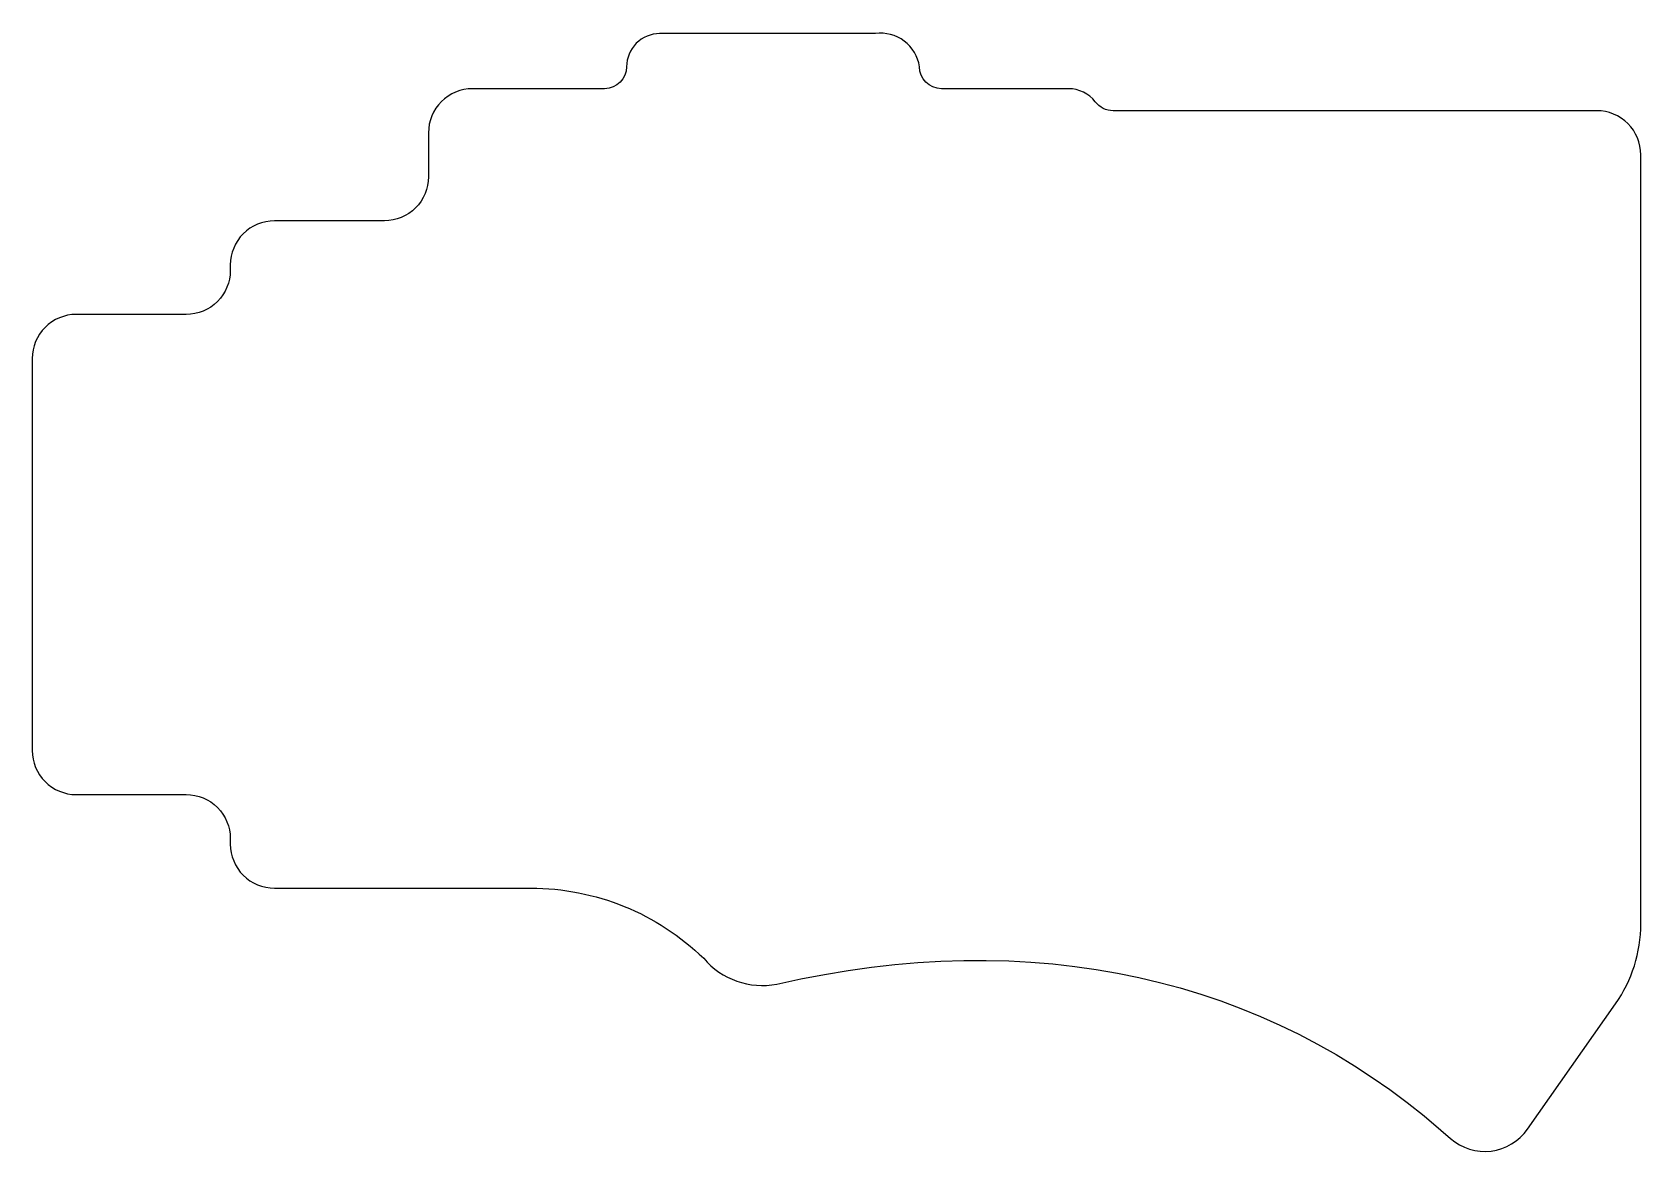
# Model space of a CAD drawing. Header units: millimetres. Extents: x 0 to 146, y 0 to 102.
import ezdxf

# ---------------------------------------------------------------- set-up
doc = ezdxf.new("R2010")
doc.units = ezdxf.units.MM
doc.layers.add('Layer_1', color=7, linetype='CONTINUOUS')

msp = doc.modelspace()

# ---------------------------------------------------------------- linework, layer by layer
at = {"layer": 'Layer_1', "color": 7}
for points in [[(76.60157, 101.509823), (57.000778, 101.509823)], [(52.000787, 96.509822), (40.000005, 96.509822)], [(94.147253, 96.509822), (82.600791, 96.509822)], [(96.577263, 95.312985), (96.576533, 95.313932)], [(142.132829, 94.509822), (98.208773, 94.509822)], [(36.000005, 92.509822), (36.000005, 88.509821)], [(146.13283, 20.675773), (146.13283, 90.509821)], [(32.000004, 84.509821), (22.000006, 84.509821)], [(18.000005, 80.50982), (18.000005, 80.00982)], [(14.000005, 76.009819), (4.000004, 76.009819)], [(0.000003, 72.009819), (0.000003, 36.408255)], [(4.000004, 32.408254), (14.000005, 32.408254)], [(18.000005, 28.408254), (18.000005, 27.908254)], [(22.000006, 23.908253), (45.305866, 23.908253)], [(61.003188, 17.537582), (61.005188, 17.535582)], [(135.840399, 2.01672), (143.83432, 13.402112)], [(127.958998, 1.93945), (128.844958, 1.16718)]]:
    msp.add_lwpolyline(points, dxfattribs=at)
msp.add_lwpolyline([(53.999997, 98.509042)], close=True, dxfattribs=at)
for points in [[(57.000778, 101.509823), (56.204921, 101.509823), (55.441661, 101.19367), (54.878906, 100.630915)], [(79.223053, 100.83786), (78.472907, 101.400615), (77.529932, 101.642328), (76.60157, 101.509823)], [(80.601571, 98.509042), (80.469066, 99.437404), (79.973198, 100.275104), (79.223053, 100.83786)], [(54.878906, 100.630915), (54.31615, 100.068159), (53.999997, 99.304899), (53.999997, 98.509042)], [(54.000007, 98.509042), (54.000007, 97.404904), (53.104926, 96.509822), (52.000787, 96.509822)], [(82.600791, 96.509822), (81.496652, 96.509822), (80.601571, 97.404904), (80.601571, 98.509042)], [(40.000005, 96.509822), (38.939139, 96.509822), (37.921724, 96.088395), (37.171578, 95.338249)], [(96.576533, 95.313932), (95.996263, 96.067985), (95.09873, 96.509824), (94.147253, 96.509822)], [(37.171578, 95.338249), (36.421432, 94.588104), (36.000005, 93.570688), (36.000005, 92.509822)], [(98.208773, 94.509822), (97.569759, 94.509821), (96.966974, 94.806561), (96.577263, 95.312985)], [(144.961257, 93.338249), (144.211111, 94.088395), (143.193696, 94.509822), (142.132829, 94.509822)], [(146.13283, 90.509821), (146.13283, 91.570687), (145.711403, 92.588103), (144.961257, 93.338249)], [(36.000005, 88.509821), (36.000005, 87.448955), (35.578578, 86.431539), (34.828432, 85.681394)], [(34.828432, 85.681394), (34.078286, 84.931248), (33.06087, 84.509821), (32.000004, 84.509821)], [(19.171578, 83.338248), (18.421433, 82.588102), (18.000005, 81.570686), (18.000005, 80.50982)], [(22.000006, 84.509821), (20.93914, 84.509821), (19.921724, 84.088393), (19.171578, 83.338248)], [(18.000005, 80.00982), (18.000005, 78.948954), (17.578578, 77.931538), (16.828432, 77.181392)], [(4.000004, 76.009819), (2.939137, 76.009819), (1.921722, 75.588392), (1.171576, 74.838246)], [(16.828432, 77.181392), (16.078287, 76.431247), (15.060871, 76.009819), (14.000005, 76.009819)], [(1.171576, 74.838246), (0.42143, 74.088101), (0.000003, 73.070685), (0.000003, 72.009819)], [(0.000003, 36.408255), (0.000003, 35.347389), (0.42143, 34.329973), (1.171576, 33.579827)], [(1.171576, 33.579827), (1.921722, 32.829682), (2.939137, 32.408254), (4.000004, 32.408254)], [(14.000005, 32.408254), (15.060871, 32.408254), (16.078287, 31.986827), (16.828432, 31.236681)], [(16.828432, 31.236681), (17.578578, 30.486536), (18.000005, 29.46912), (18.000005, 28.408254)], [(18.000005, 27.908254), (18.000005, 26.847388), (18.421433, 25.829972), (19.171578, 25.079826)], [(19.171578, 25.079826), (19.921724, 24.329681), (20.93914, 23.908253), (22.000006, 23.908253)], [(45.305866, 23.908253), (51.167951, 23.908251), (56.799098, 21.622881), (61.003188, 17.537582)], [(67.646489, 15.187492), (90.865772, 20.560583), (111.994495, 15.855532), (127.958998, 1.93945)], [(143.83432, 13.402112), (145.330203, 15.53263), (146.132829, 18.072549), (146.13283, 20.675773)], [(61.005188, 17.535582), (62.633981, 15.613155), (65.171325, 14.716055), (67.646489, 15.187492)], [(132.531808, 0.034581), (133.86573, 0.196576), (135.068259, 0.916997), (135.840399, 2.01672)], [(128.844958, 1.16718), (129.857876, 0.284238), (131.197886, -0.127413), (132.531808, 0.034581)]]:
    msp.add_open_spline(points, degree=3, dxfattribs=at)

doc.saveas('drawing.dxf')
